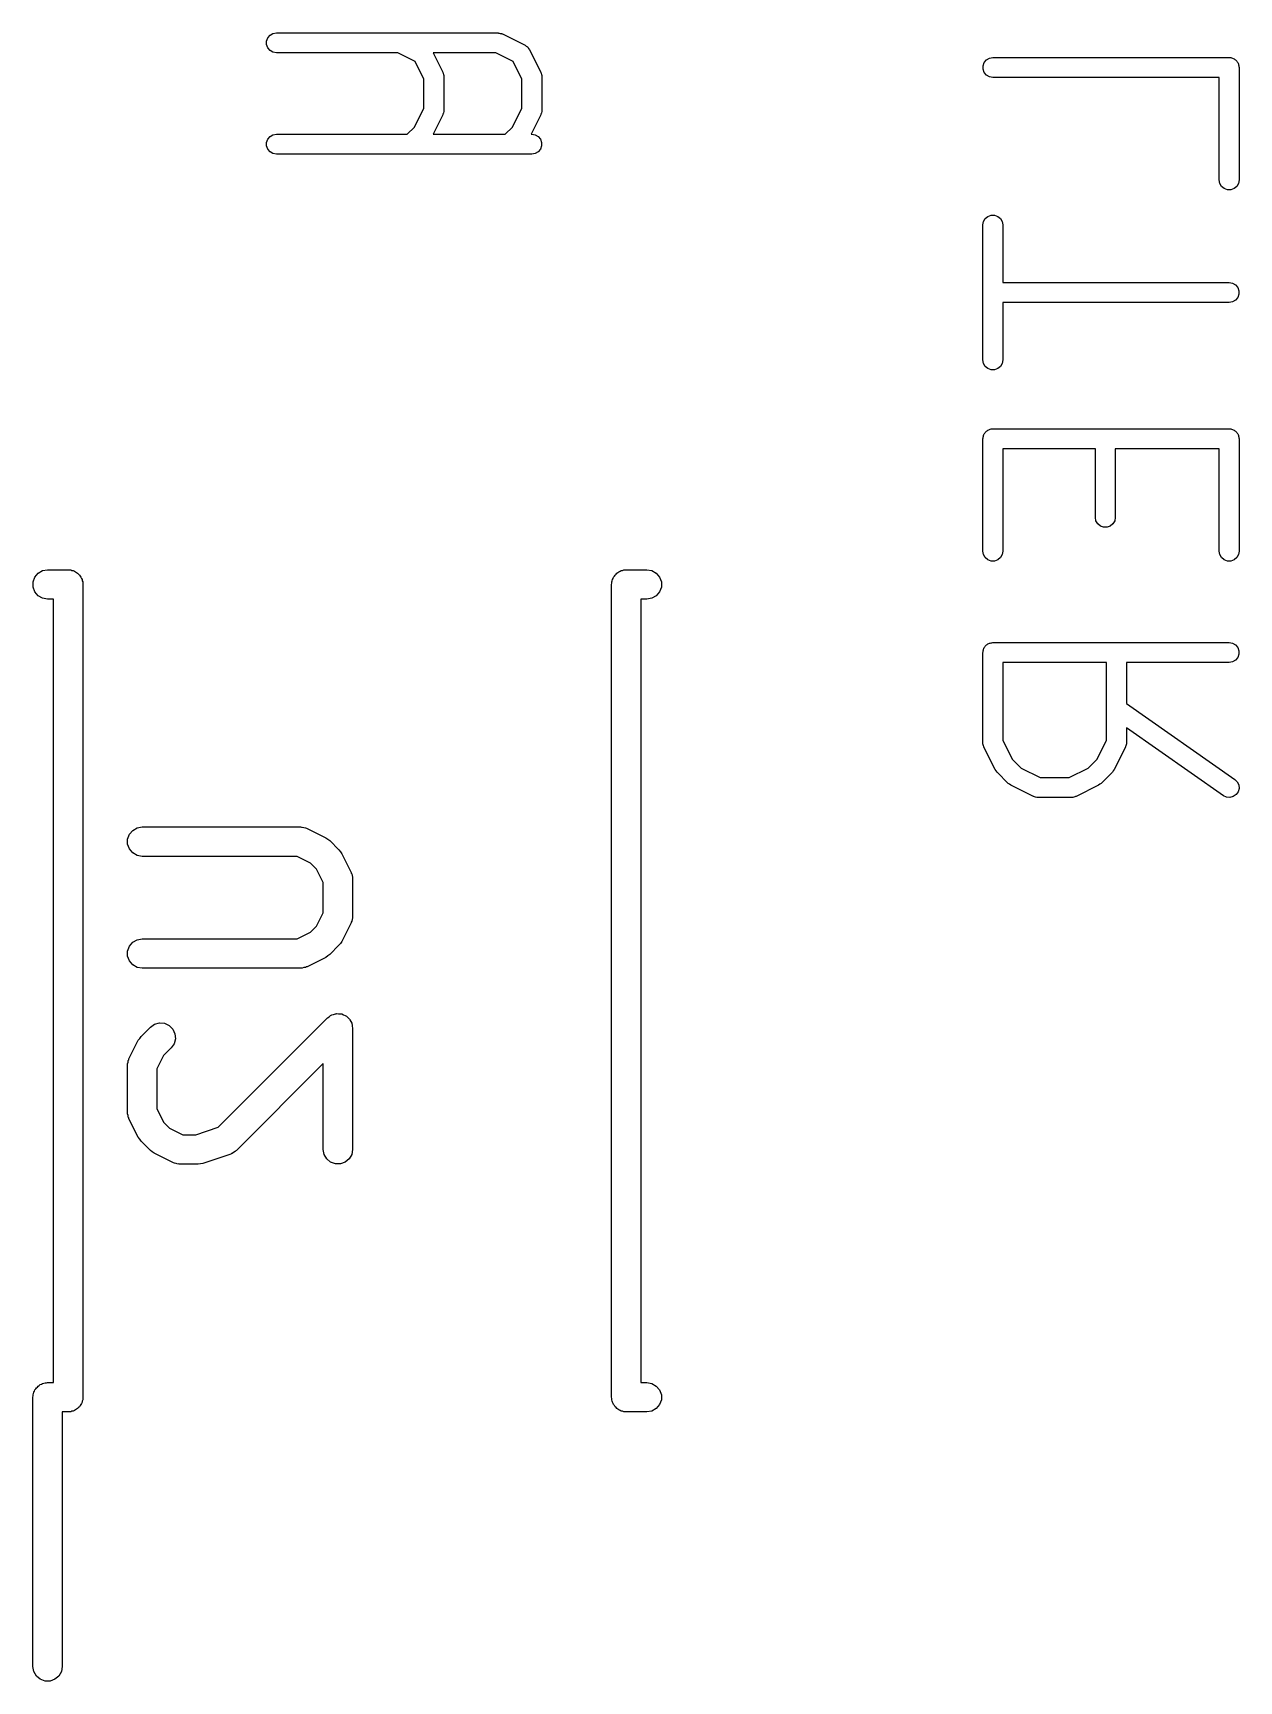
# Model space of a CAD drawing. Extents: x 1.5 to 72.3, y -91 to -17.2.
# Drawn here: x 42.4 to 48.55, y -57.52 to -49.11 of the extents above; entities that cross this region are included whole.
import ezdxf

# ---------------------------------------------------------------- set-up
doc = ezdxf.new("R2010")
doc.units = 0
doc.header["$MEASUREMENT"] = 0
doc.layers.add('BLACK', color=7, linetype='CONTINUOUS')

msp = doc.modelspace()

# ---------------------------------------------------------------- linework, layer by layer
at = {"layer": 'Black'}
for p, q in [((43.5882, -49.1511), (43.5942, -49.1345)), ((43.5942, -49.1345), (43.6056, -49.121)), ((43.6056, -49.121), (43.6208, -49.1121)), ((43.6208, -49.1121), (43.6382, -49.1091)), ((43.6382, -49.1091), (44.2702, -49.1091)), ((44.2702, -49.1091), (44.7702, -49.1091)), ((44.7702, -49.1091), (44.7731, -49.1096)), ((44.7731, -49.1096), (44.776, -49.1094)), ((44.776, -49.1094), (44.7817, -49.1111)), ((44.7817, -49.1111), (44.7876, -49.1121)), ((44.7876, -49.1121), (44.7901, -49.1136)), ((44.7901, -49.1136), (44.7929, -49.1144)), ((44.7929, -49.1144), (44.9078, -49.1719)), ((43.5882, -49.1687), (43.5882, -49.1511)), ((43.5942, -49.1853), (43.5882, -49.1687)), ((43.6056, -49.1988), (43.5942, -49.1853)), ((43.6208, -49.2076), (43.6056, -49.1988)), ((43.6382, -49.2107), (43.6208, -49.2076)), ((44.1382, -49.2107), (43.6382, -49.2107)), ((44.2582, -49.2107), (44.1382, -49.2107)), ((44.3472, -49.2552), (44.2582, -49.2107)), ((44.7582, -49.2107), (44.4386, -49.2107)), ((44.4386, -49.2107), (44.488, -49.3095)), ((44.8472, -49.2552), (44.7582, -49.2107)), ((44.9078, -49.1719), (44.9138, -49.1763)), ((44.9138, -49.1763), (44.92, -49.1804)), ((44.92, -49.1804), (44.9209, -49.1816)), ((44.9209, -49.1816), (44.922, -49.1824)), ((44.922, -49.1824), (44.9261, -49.1886)), ((44.9261, -49.1886), (44.9305, -49.1946)), ((44.9305, -49.1946), (44.988, -49.3095)), ((44.3917, -49.3442), (44.3472, -49.2552)), ((44.488, -49.3095), (44.4888, -49.3123)), ((44.8917, -49.3442), (44.8472, -49.2552)), ((44.988, -49.3095), (44.9888, -49.3123)), ((47.2467, -49.2762), (47.2527, -49.2596)), ((47.2467, -49.2938), (47.2467, -49.2762)), ((47.2527, -49.3104), (47.2467, -49.2938)), ((47.2527, -49.2596), (47.2641, -49.2461)), ((47.2641, -49.3239), (47.2527, -49.3104)), ((47.2641, -49.2461), (47.2793, -49.2373)), ((47.2793, -49.2373), (47.2967, -49.2342)), ((47.2967, -49.2342), (48.5032, -49.2342)), ((48.5032, -49.2342), (48.5076, -49.235)), ((48.5076, -49.235), (48.512, -49.235)), ((48.512, -49.235), (48.5162, -49.2365)), ((48.5162, -49.2365), (48.5206, -49.2373)), ((48.5206, -49.2373), (48.5244, -49.2395)), ((48.5244, -49.2395), (48.5286, -49.241)), ((48.5286, -49.241), (48.532, -49.2439)), ((48.532, -49.2439), (48.5359, -49.2461)), ((48.5359, -49.2461), (48.5387, -49.2495)), ((48.5387, -49.2495), (48.5421, -49.2524)), ((48.5421, -49.2524), (48.5443, -49.2562)), ((48.5443, -49.2562), (48.5472, -49.2596)), ((48.5472, -49.2596), (48.5487, -49.2638)), ((48.5487, -49.2638), (48.5509, -49.2676)), ((48.5509, -49.2676), (48.5517, -49.272)), ((48.5517, -49.272), (48.5532, -49.2762)), ((48.5532, -49.2762), (48.5532, -49.2806)), ((48.5532, -49.2806), (48.554, -49.285)), ((48.554, -49.285), (48.554, -49.8595)), ((44.3917, -49.4926), (44.3917, -49.3442)), ((44.4888, -49.3123), (44.4903, -49.3149)), ((44.4903, -49.3149), (44.4913, -49.3207)), ((44.4913, -49.3207), (44.493, -49.3264)), ((44.493, -49.3264), (44.4928, -49.3294)), ((44.4928, -49.3294), (44.4933, -49.3322)), ((44.4933, -49.3322), (44.4933, -49.5046)), ((44.8917, -49.4926), (44.8917, -49.3442)), ((44.9888, -49.3123), (44.9903, -49.3149)), ((44.9903, -49.3149), (44.9913, -49.3207)), ((44.9913, -49.3207), (44.993, -49.3264)), ((44.993, -49.3264), (44.9928, -49.3294)), ((44.9928, -49.3294), (44.9933, -49.3322)), ((44.9933, -49.3322), (44.9933, -49.5046)), ((47.2793, -49.3328), (47.2641, -49.3239)), ((47.2967, -49.3358), (47.2793, -49.3328)), ((48.4524, -49.3358), (47.2967, -49.3358)), ((48.4524, -49.8595), (48.4524, -49.3358)), ((44.3433, -49.5894), (44.3917, -49.4926)), ((44.488, -49.5273), (44.4386, -49.6262)), ((44.4888, -49.5245), (44.488, -49.5273)), ((44.4903, -49.522), (44.4888, -49.5245)), ((44.4913, -49.5161), (44.4903, -49.522)), ((44.493, -49.5104), (44.4913, -49.5161)), ((44.4933, -49.5046), (44.4928, -49.5075)), ((44.4928, -49.5075), (44.493, -49.5104)), ((44.8433, -49.5894), (44.8917, -49.4926)), ((44.988, -49.5273), (44.9386, -49.6262)), ((44.9888, -49.5245), (44.988, -49.5273)), ((44.9903, -49.522), (44.9888, -49.5245)), ((44.9913, -49.5161), (44.9903, -49.522)), ((44.993, -49.5104), (44.9913, -49.5161)), ((44.9933, -49.5046), (44.9928, -49.5075)), ((44.9928, -49.5075), (44.993, -49.5104)), ((43.5942, -49.6516), (43.6056, -49.638)), ((43.6056, -49.638), (43.6208, -49.6292)), ((43.6208, -49.6292), (43.6382, -49.6262)), ((43.6382, -49.6262), (44.3066, -49.6262)), ((44.3066, -49.6262), (44.3433, -49.5894)), ((44.4386, -49.6262), (44.4425, -49.6262)), ((44.4425, -49.6262), (44.8066, -49.6262)), ((44.8066, -49.6262), (44.8433, -49.5894)), ((44.9386, -49.6262), (44.9425, -49.6262)), ((44.9425, -49.6262), (44.9599, -49.6292)), ((44.9599, -49.6292), (44.9752, -49.638)), ((44.9752, -49.638), (44.9865, -49.6516)), ((43.5882, -49.6681), (43.5942, -49.6516)), ((43.5882, -49.6858), (43.5882, -49.6681)), ((43.5942, -49.7024), (43.5882, -49.6858)), ((43.6056, -49.7159), (43.5942, -49.7024)), ((43.6208, -49.7247), (43.6056, -49.7159)), ((43.6382, -49.7278), (43.6208, -49.7247)), ((44.1382, -49.7278), (43.6382, -49.7278)), ((44.4425, -49.7278), (44.1382, -49.7278)), ((44.9425, -49.7278), (44.4425, -49.7278)), ((44.9599, -49.7247), (44.9425, -49.7278)), ((44.9752, -49.7159), (44.9599, -49.7247)), ((44.9865, -49.7024), (44.9752, -49.7159)), ((44.9865, -49.6516), (44.9926, -49.6681)), ((44.9926, -49.6858), (44.9865, -49.7024)), ((44.9926, -49.6681), (44.9926, -49.6858)), ((48.4555, -49.8769), (48.4524, -49.8595)), ((48.4643, -49.8922), (48.4555, -49.8769)), ((48.4778, -49.9035), (48.4643, -49.8922)), ((48.5421, -49.8922), (48.5286, -49.9035)), ((48.5509, -49.8769), (48.5421, -49.8922)), ((48.554, -49.8595), (48.5509, -49.8769)), ((48.4944, -49.9096), (48.4778, -49.9035)), ((48.512, -49.9096), (48.4944, -49.9096)), ((48.5286, -49.9035), (48.512, -49.9096)), ((47.249, -50.072), (47.2578, -50.0567)), ((47.2578, -50.0567), (47.2713, -50.0454)), ((47.2713, -50.0454), (47.2879, -50.0393)), ((47.2879, -50.0393), (47.3055, -50.0393)), ((47.3055, -50.0393), (47.3221, -50.0454)), ((47.3221, -50.0454), (47.3356, -50.0567)), ((47.3356, -50.0567), (47.3444, -50.072)), ((47.2459, -50.0893), (47.249, -50.072)), ((47.2459, -50.7788), (47.2459, -50.0893)), ((47.3444, -50.072), (47.3475, -50.0893)), ((47.3475, -50.0893), (47.3475, -50.3833)), ((47.3475, -50.3833), (48.5032, -50.3833)), ((48.5032, -50.3833), (48.5206, -50.3863)), ((48.5206, -50.3863), (48.5359, -50.3951)), ((48.5359, -50.3951), (48.5472, -50.4087)), ((48.5032, -50.4849), (47.3475, -50.4849)), ((47.3475, -50.4849), (47.3475, -50.7788)), ((48.5206, -50.4818), (48.5032, -50.4849)), ((48.5359, -50.473), (48.5206, -50.4818)), ((48.5472, -50.4595), (48.5359, -50.473)), ((48.5472, -50.4087), (48.5532, -50.4252)), ((48.5532, -50.4429), (48.5472, -50.4595)), ((48.5532, -50.4252), (48.5532, -50.4429)), ((47.249, -50.7962), (47.2459, -50.7788)), ((47.2578, -50.8114), (47.249, -50.7962)), ((47.2713, -50.8228), (47.2578, -50.8114)), ((47.2879, -50.8288), (47.2713, -50.8228)), ((47.3221, -50.8228), (47.3055, -50.8288)), ((47.3356, -50.8114), (47.3221, -50.8228)), ((47.3444, -50.7962), (47.3356, -50.8114)), ((47.3475, -50.7788), (47.3444, -50.7962)), ((47.3055, -50.8288), (47.2879, -50.8288)), ((47.249, -51.1636), (47.2512, -51.1597)), ((47.2512, -51.1597), (47.2527, -51.1555)), ((47.2527, -51.1555), (47.2556, -51.1521)), ((47.2556, -51.1521), (47.2578, -51.1483)), ((47.2578, -51.1483), (47.2612, -51.1454)), ((47.2612, -51.1454), (47.2641, -51.142)), ((47.2641, -51.142), (47.2679, -51.1398)), ((47.2679, -51.1398), (47.2713, -51.1369)), ((47.2713, -51.1369), (47.2755, -51.1354)), ((47.2755, -51.1354), (47.2793, -51.1332)), ((47.2793, -51.1332), (47.2837, -51.1324)), ((47.2837, -51.1324), (47.2879, -51.1309)), ((47.2879, -51.1309), (47.2923, -51.1309)), ((47.2923, -51.1309), (47.2967, -51.1301)), ((47.2967, -51.1301), (48.5032, -51.1301)), ((48.5032, -51.1301), (48.5076, -51.1309)), ((48.5076, -51.1309), (48.512, -51.1309)), ((48.512, -51.1309), (48.5162, -51.1324)), ((48.5162, -51.1324), (48.5206, -51.1332)), ((48.5206, -51.1332), (48.5244, -51.1354)), ((48.5244, -51.1354), (48.5286, -51.1369)), ((48.5286, -51.1369), (48.532, -51.1398)), ((48.532, -51.1398), (48.5359, -51.142)), ((48.5359, -51.142), (48.5387, -51.1454)), ((48.5387, -51.1454), (48.5421, -51.1483)), ((48.5421, -51.1483), (48.5443, -51.1521)), ((48.5443, -51.1521), (48.5472, -51.1555)), ((48.5472, -51.1555), (48.5487, -51.1597)), ((48.5487, -51.1597), (48.5509, -51.1636)), ((47.2459, -51.1809), (47.2467, -51.1766)), ((47.2459, -51.7555), (47.2459, -51.1809)), ((47.2467, -51.1721), (47.2482, -51.1679)), ((47.2467, -51.1766), (47.2467, -51.1721)), ((47.2482, -51.1679), (47.249, -51.1636)), ((47.8204, -51.2317), (47.3475, -51.2317)), ((47.3475, -51.2317), (47.3475, -51.7555)), ((47.8204, -51.5831), (47.8204, -51.2317)), ((48.4524, -51.2317), (47.922, -51.2317)), ((47.922, -51.2317), (47.922, -51.5831)), ((48.4524, -51.7555), (48.4524, -51.2317)), ((48.5509, -51.1636), (48.5517, -51.1679)), ((48.5517, -51.1679), (48.5532, -51.1721)), ((48.5532, -51.1721), (48.5532, -51.1766)), ((48.5532, -51.1766), (48.554, -51.1809)), ((48.554, -51.1809), (48.554, -51.7555)), ((47.8235, -51.6005), (47.8204, -51.5831)), ((47.8323, -51.6158), (47.8235, -51.6005)), ((47.8458, -51.6271), (47.8323, -51.6158)), ((47.8624, -51.6331), (47.8458, -51.6271)), ((47.8801, -51.6331), (47.8624, -51.6331)), ((47.8966, -51.6271), (47.8801, -51.6331)), ((47.9101, -51.6158), (47.8966, -51.6271)), ((47.919, -51.6005), (47.9101, -51.6158)), ((47.922, -51.5831), (47.919, -51.6005)), ((47.249, -51.7728), (47.2459, -51.7555)), ((47.2578, -51.7881), (47.249, -51.7728)), ((47.2713, -51.7995), (47.2578, -51.7881)), ((47.2879, -51.8055), (47.2713, -51.7995)), ((47.3055, -51.8055), (47.2879, -51.8055)), ((47.3221, -51.7995), (47.3055, -51.8055)), ((47.3356, -51.7881), (47.3221, -51.7995)), ((47.3444, -51.7728), (47.3356, -51.7881)), ((47.3475, -51.7555), (47.3444, -51.7728)), ((48.4555, -51.7728), (48.4524, -51.7555)), ((48.4643, -51.7881), (48.4555, -51.7728)), ((48.4778, -51.7995), (48.4643, -51.7881)), ((48.4944, -51.8055), (48.4778, -51.7995)), ((48.512, -51.8055), (48.4944, -51.8055)), ((48.5286, -51.7995), (48.512, -51.8055)), ((48.5421, -51.7881), (48.5286, -51.7995)), ((48.5509, -51.7728), (48.5421, -51.7881)), ((48.554, -51.7555), (48.5509, -51.7728)), ((42.3961, -51.912), (42.405, -51.8875)), ((42.3961, -51.938), (42.3961, -51.912)), ((42.405, -51.8875), (42.4218, -51.8675)), ((42.4218, -51.8675), (42.4443, -51.8545)), ((42.4443, -51.8545), (42.47, -51.85)), ((42.47, -51.85), (42.575, -51.85)), ((42.575, -51.85), (42.5815, -51.8511)), ((42.5815, -51.8511), (42.588, -51.8511)), ((42.588, -51.8511), (42.5942, -51.8534)), ((42.5942, -51.8534), (42.6007, -51.8545)), ((42.6007, -51.8545), (42.6063, -51.8578)), ((42.6063, -51.8578), (42.6125, -51.86)), ((42.6125, -51.86), (42.6175, -51.8643)), ((42.6175, -51.8643), (42.6232, -51.8675)), ((42.6232, -51.8675), (42.6274, -51.8726)), ((42.6274, -51.8726), (42.6325, -51.8768)), ((42.6325, -51.8768), (42.6357, -51.8825)), ((42.6357, -51.8825), (42.64, -51.8875)), ((42.64, -51.8875), (42.6422, -51.8937)), ((42.6422, -51.8937), (42.6455, -51.8993)), ((42.6455, -51.8993), (42.6466, -51.9058)), ((42.6466, -51.9058), (42.6489, -51.912)), ((42.6489, -51.912), (42.6489, -51.9185)), ((42.6489, -51.9185), (42.65, -51.925)), ((45.35, -51.925), (45.3511, -51.9185)), ((45.3511, -51.912), (45.3534, -51.9058)), ((45.3511, -51.9185), (45.3511, -51.912)), ((45.3534, -51.9058), (45.3545, -51.8993)), ((45.3545, -51.8993), (45.3578, -51.8937)), ((45.3578, -51.8937), (45.36, -51.8875)), ((45.36, -51.8875), (45.3643, -51.8825)), ((45.3643, -51.8825), (45.3675, -51.8768)), ((45.3675, -51.8768), (45.3726, -51.8726)), ((45.3726, -51.8726), (45.3768, -51.8675)), ((45.3768, -51.8675), (45.3825, -51.8643)), ((45.3825, -51.8643), (45.3875, -51.86)), ((45.3875, -51.86), (45.3937, -51.8578)), ((45.3937, -51.8578), (45.3993, -51.8545)), ((45.3993, -51.8545), (45.4058, -51.8534)), ((45.4058, -51.8534), (45.412, -51.8511)), ((45.412, -51.8511), (45.4185, -51.8511)), ((45.4185, -51.8511), (45.425, -51.85)), ((45.425, -51.85), (45.53, -51.85)), ((45.53, -51.85), (45.5557, -51.8545)), ((45.5557, -51.8545), (45.5782, -51.8675)), ((45.5782, -51.8675), (45.595, -51.8875)), ((45.595, -51.8875), (45.6039, -51.912)), ((45.6039, -51.912), (45.6039, -51.938)), ((42.405, -51.9625), (42.3961, -51.938)), ((42.4218, -51.9825), (42.405, -51.9625)), ((42.4443, -51.9955), (42.4218, -51.9825)), ((42.47, -52), (42.4443, -51.9955)), ((42.5, -52), (42.47, -52)), ((42.5, -56), (42.5, -52)), ((42.65, -51.925), (42.65, -56.075)), ((45.35, -56.075), (45.35, -51.925)), ((45.53, -52), (45.5, -52)), ((45.5, -52), (45.5, -56)), ((45.5557, -51.9955), (45.53, -52)), ((45.5782, -51.9825), (45.5557, -51.9955)), ((45.595, -51.9625), (45.5782, -51.9825)), ((45.6039, -51.938), (45.595, -51.9625)), ((47.2482, -52.2595), (47.249, -52.2552)), ((47.249, -52.2552), (47.2512, -52.2513)), ((47.2512, -52.2513), (47.2527, -52.2471)), ((47.2527, -52.2471), (47.2556, -52.2437)), ((47.2556, -52.2437), (47.2578, -52.2399)), ((47.2578, -52.2399), (47.2612, -52.237)), ((47.2612, -52.237), (47.2641, -52.2336)), ((47.2641, -52.2336), (47.2679, -52.2314)), ((47.2679, -52.2314), (47.2713, -52.2285)), ((47.2713, -52.2285), (47.2755, -52.227)), ((47.2755, -52.227), (47.2793, -52.2248)), ((47.2793, -52.2248), (47.2837, -52.224)), ((47.2837, -52.224), (47.2879, -52.2225)), ((47.2879, -52.2225), (47.2923, -52.2225)), ((47.2923, -52.2225), (47.2967, -52.2217)), ((47.2967, -52.2217), (48.5032, -52.2217)), ((48.5032, -52.2217), (48.5206, -52.2248)), ((48.5206, -52.2248), (48.5359, -52.2336)), ((48.5359, -52.2336), (48.5472, -52.2471)), ((48.5472, -52.2471), (48.5532, -52.2637)), ((47.2459, -52.2725), (47.2467, -52.2682)), ((47.2459, -52.7322), (47.2459, -52.2725)), ((47.2467, -52.2637), (47.2482, -52.2595)), ((47.2467, -52.2682), (47.2467, -52.2637)), ((47.3475, -52.3233), (47.3475, -52.7202)), ((47.8779, -52.3233), (47.3475, -52.3233)), ((47.8779, -52.7202), (47.8779, -52.3233)), ((48.5032, -52.3233), (47.9795, -52.3233)), ((47.9795, -52.3233), (47.9795, -52.5334)), ((48.5206, -52.3203), (48.5032, -52.3233)), ((48.5359, -52.3115), (48.5206, -52.3203)), ((48.5472, -52.2979), (48.5359, -52.3115)), ((48.5532, -52.2814), (48.5472, -52.2979)), ((48.5532, -52.2637), (48.5532, -52.2814)), ((47.9795, -52.5334), (48.5323, -52.9203)), ((48.4741, -53.0036), (47.9795, -52.6574)), ((47.9795, -52.6574), (47.9795, -52.7322)), ((47.2464, -52.735), (47.2459, -52.7322)), ((47.2462, -52.738), (47.2464, -52.735)), ((47.2479, -52.7437), (47.2462, -52.738)), ((47.249, -52.7495), (47.2479, -52.7437)), ((47.2504, -52.7521), (47.249, -52.7495)), ((47.2513, -52.7549), (47.2504, -52.7521)), ((47.3087, -52.8698), (47.2513, -52.7549)), ((47.3475, -52.7202), (47.3959, -52.817)), ((47.8295, -52.817), (47.8779, -52.7202)), ((47.9741, -52.7549), (47.9167, -52.8698)), ((47.975, -52.7521), (47.9741, -52.7549)), ((47.9764, -52.7495), (47.975, -52.7521)), ((47.9775, -52.7437), (47.9764, -52.7495)), ((47.9792, -52.738), (47.9775, -52.7437)), ((47.9795, -52.7322), (47.979, -52.735)), ((47.979, -52.735), (47.9792, -52.738)), ((47.3959, -52.817), (47.4417, -52.8628)), ((47.7837, -52.8628), (47.8295, -52.817)), ((47.3136, -52.8763), (47.3087, -52.8698)), ((47.3182, -52.883), (47.3136, -52.8763)), ((47.3757, -52.9404), (47.3182, -52.883)), ((47.4417, -52.8628), (47.5385, -52.9112)), ((47.5385, -52.9112), (47.6869, -52.9112)), ((47.6869, -52.9112), (47.7837, -52.8628)), ((47.9072, -52.883), (47.8497, -52.9404)), ((47.9118, -52.8763), (47.9072, -52.883)), ((47.9167, -52.8698), (47.9118, -52.8763)), ((48.5323, -52.9203), (48.5448, -52.9328)), ((47.3824, -52.9451), (47.3757, -52.9404)), ((47.3889, -52.95), (47.3824, -52.9451)), ((47.5038, -53.0074), (47.3889, -52.95)), ((47.5066, -53.0082), (47.5038, -53.0074)), ((47.5091, -53.0097), (47.5066, -53.0082)), ((47.515, -53.0107), (47.5091, -53.0097)), ((47.5207, -53.0124), (47.515, -53.0107)), ((47.5236, -53.0123), (47.5207, -53.0124)), ((47.5265, -53.0128), (47.5236, -53.0123)), ((47.6989, -53.0128), (47.5265, -53.0128)), ((47.7018, -53.0123), (47.6989, -53.0128)), ((47.7047, -53.0124), (47.7018, -53.0123)), ((47.7104, -53.0107), (47.7047, -53.0124)), ((47.7162, -53.0097), (47.7104, -53.0107)), ((47.7188, -53.0082), (47.7162, -53.0097)), ((47.7216, -53.0074), (47.7188, -53.0082)), ((47.8365, -52.95), (47.7216, -53.0074)), ((47.843, -52.9451), (47.8365, -52.95)), ((47.8497, -52.9404), (47.843, -52.9451)), ((48.4901, -53.011), (48.4741, -53.0036)), ((48.5076, -53.0126), (48.4901, -53.011)), ((48.5247, -53.008), (48.5076, -53.0126)), ((48.5391, -52.9979), (48.5247, -53.008)), ((48.5493, -52.9834), (48.5391, -52.9979)), ((48.5448, -52.9328), (48.5523, -52.9488)), ((48.5538, -52.9664), (48.5493, -52.9834)), ((48.5523, -52.9488), (48.5538, -52.9664)), ((42.8874, -53.2006), (42.9042, -53.1806)), ((42.9042, -53.1806), (42.9267, -53.1676)), ((42.9267, -53.1676), (42.9524, -53.1631)), ((42.9524, -53.1631), (43.7619, -53.1631)), ((43.7619, -53.1631), (43.7662, -53.1638)), ((43.7662, -53.1638), (43.7705, -53.1636)), ((43.7705, -53.1636), (43.7789, -53.1661)), ((43.7789, -53.1661), (43.7876, -53.1676)), ((43.7876, -53.1676), (43.7913, -53.1698)), ((43.7913, -53.1698), (43.7954, -53.171)), ((43.7954, -53.171), (43.8907, -53.2186)), ((42.8785, -53.2251), (42.8874, -53.2006)), ((42.8785, -53.2511), (42.8785, -53.2251)), ((42.8874, -53.2756), (42.8785, -53.2511)), ((43.8907, -53.2186), (43.9003, -53.2258)), ((43.9003, -53.2258), (43.9102, -53.2327)), ((43.9102, -53.2327), (43.9578, -53.2803)), ((42.9042, -53.2955), (42.8874, -53.2756)), ((42.9267, -53.3086), (42.9042, -53.2955)), ((42.9524, -53.3131), (42.9267, -53.3086)), ((43.7442, -53.3131), (42.9524, -53.3131)), ((43.8127, -53.3474), (43.7442, -53.3131)), ((43.8431, -53.3778), (43.8127, -53.3474)), ((43.9578, -53.2803), (43.9647, -53.2901)), ((43.9647, -53.2901), (43.9718, -53.2998)), ((43.9718, -53.2998), (44.0195, -53.395)), ((43.8774, -53.4463), (43.8431, -53.3778)), ((44.0195, -53.395), (44.0207, -53.3992)), ((44.0207, -53.3992), (44.0229, -53.4029)), ((44.0229, -53.4029), (44.0244, -53.4116)), ((44.0244, -53.4116), (44.0269, -53.42)), ((44.0269, -53.42), (44.0266, -53.4243)), ((44.0266, -53.4243), (44.0274, -53.4286)), ((44.0274, -53.4286), (44.0274, -53.619)), ((43.8774, -53.6013), (43.8774, -53.4463)), ((43.8431, -53.6699), (43.8774, -53.6013)), ((43.8127, -53.7003), (43.8431, -53.6699)), ((44.0195, -53.6526), (43.9718, -53.7478)), ((44.0207, -53.6484), (44.0195, -53.6526)), ((44.0229, -53.6447), (44.0207, -53.6484)), ((44.0244, -53.636), (44.0229, -53.6447)), ((44.0269, -53.6276), (44.0244, -53.636)), ((44.0274, -53.619), (44.0266, -53.6233)), ((44.0266, -53.6233), (44.0269, -53.6276)), ((42.8874, -53.772), (42.9042, -53.7521)), ((42.9042, -53.7521), (42.9267, -53.739)), ((42.9267, -53.739), (42.9524, -53.7345)), ((42.9524, -53.7345), (43.7442, -53.7345)), ((43.7442, -53.7345), (43.8127, -53.7003)), ((43.9578, -53.7673), (43.9102, -53.8149)), ((43.9647, -53.7575), (43.9578, -53.7673)), ((43.9718, -53.7478), (43.9647, -53.7575)), ((42.8785, -53.7965), (42.8874, -53.772)), ((42.8785, -53.8225), (42.8785, -53.7965)), ((42.8874, -53.847), (42.8785, -53.8225)), ((42.9042, -53.867), (42.8874, -53.847)), ((43.8907, -53.829), (43.7954, -53.8766)), ((43.9003, -53.8218), (43.8907, -53.829)), ((43.9102, -53.8149), (43.9003, -53.8218)), ((42.9267, -53.88), (42.9042, -53.867)), ((42.9524, -53.8845), (42.9267, -53.88)), ((43.7619, -53.8845), (42.9524, -53.8845)), ((43.7662, -53.8838), (43.7619, -53.8845)), ((43.7705, -53.884), (43.7662, -53.8838)), ((43.7789, -53.8815), (43.7705, -53.884)), ((43.7876, -53.88), (43.7789, -53.8815)), ((43.7913, -53.8778), (43.7876, -53.88)), ((43.7954, -53.8766), (43.7913, -53.8778)), ((42.947, -54.2327), (42.9946, -54.1851)), ((42.9946, -54.1851), (43.0159, -54.1701)), ((43.0159, -54.1701), (43.0411, -54.1634)), ((43.0411, -54.1634), (43.067, -54.1657)), ((43.067, -54.1657), (43.0906, -54.1767)), ((43.0906, -54.1767), (43.1091, -54.1951)), ((43.3404, -54.6964), (43.8993, -54.1374)), ((43.8993, -54.1374), (43.9074, -54.1318)), ((43.9074, -54.1318), (43.9149, -54.1255)), ((43.9149, -54.1255), (43.918, -54.1244)), ((43.918, -54.1244), (43.9207, -54.1225)), ((43.9207, -54.1225), (43.9302, -54.12)), ((43.9302, -54.12), (43.9394, -54.1166)), ((43.9394, -54.1166), (43.9427, -54.1166)), ((43.9427, -54.1166), (43.9458, -54.1158)), ((43.9458, -54.1158), (43.9556, -54.1166)), ((43.9556, -54.1166), (43.9654, -54.1166)), ((43.9654, -54.1166), (43.9685, -54.1177)), ((43.9685, -54.1177), (43.9718, -54.118)), ((43.9718, -54.118), (43.9807, -54.1222)), ((43.9807, -54.1222), (43.9899, -54.1255)), ((43.9899, -54.1255), (43.9924, -54.1276)), ((43.9924, -54.1276), (43.9954, -54.129)), ((43.9954, -54.129), (44.0023, -54.136)), ((44.0023, -54.136), (44.0098, -54.1423)), ((44.0098, -54.1423), (44.0115, -54.1451)), ((44.0115, -54.1451), (44.0138, -54.1475)), ((44.0138, -54.1475), (44.018, -54.1563)), ((44.018, -54.1563), (44.0229, -54.1648)), ((44.0229, -54.1648), (44.0234, -54.1681)), ((44.0234, -54.1681), (44.0248, -54.1711)), ((44.0248, -54.1711), (44.0257, -54.1808)), ((44.0257, -54.1808), (44.0274, -54.1905)), ((44.0274, -54.1905), (44.0274, -54.8095)), ((42.8853, -54.3474), (42.9329, -54.2522)), ((42.9329, -54.2522), (42.9401, -54.2425)), ((42.9401, -54.2425), (42.947, -54.2327)), ((43.1156, -54.2698), (43.1007, -54.2911)), ((43.1091, -54.1951), (43.1201, -54.2187)), ((43.1223, -54.2446), (43.1156, -54.2698)), ((43.1201, -54.2187), (43.1223, -54.2446)), ((42.8804, -54.364), (42.8819, -54.3553)), ((42.8819, -54.3553), (42.8841, -54.3516)), ((42.8841, -54.3516), (42.8853, -54.3474)), ((43.0616, -54.3301), (43.0274, -54.3987)), ((43.1007, -54.2911), (43.0616, -54.3301)), ((42.8774, -54.381), (42.8781, -54.3767)), ((42.8774, -54.619), (42.8774, -54.381)), ((42.8779, -54.3724), (42.8804, -54.364)), ((42.8781, -54.3767), (42.8779, -54.3724)), ((43.0274, -54.3987), (43.0274, -54.6013)), ((43.8774, -54.3715), (43.434, -54.8149)), ((43.8774, -54.8095), (43.8774, -54.3715)), ((43.0274, -54.6013), (43.0616, -54.6699)), ((42.8781, -54.6233), (42.8774, -54.619)), ((42.8779, -54.6276), (42.8781, -54.6233)), ((42.8804, -54.636), (42.8779, -54.6276)), ((42.8819, -54.6447), (42.8804, -54.636)), ((42.8841, -54.6484), (42.8819, -54.6447)), ((42.8853, -54.6526), (42.8841, -54.6484)), ((42.9329, -54.7478), (42.8853, -54.6526)), ((43.0616, -54.6699), (43.092, -54.7003)), ((42.9401, -54.7575), (42.9329, -54.7478)), ((42.947, -54.7673), (42.9401, -54.7575)), ((42.9946, -54.8149), (42.947, -54.7673)), ((43.092, -54.7003), (43.1606, -54.7345)), ((43.1606, -54.7345), (43.2259, -54.7345)), ((43.2259, -54.7345), (43.3404, -54.6964)), ((43.0044, -54.8218), (42.9946, -54.8149)), ((43.0141, -54.829), (43.0044, -54.8218)), ((43.1093, -54.8766), (43.0141, -54.829)), ((43.4047, -54.8331), (43.2618, -54.8807)), ((43.4085, -54.831), (43.4047, -54.8331)), ((43.4126, -54.8299), (43.4085, -54.831)), ((43.4198, -54.8248), (43.4126, -54.8299)), ((43.4276, -54.8207), (43.4198, -54.8248)), ((43.4304, -54.8174), (43.4276, -54.8207)), ((43.434, -54.8149), (43.4304, -54.8174)), ((43.8819, -54.8352), (43.8774, -54.8095)), ((43.8949, -54.8577), (43.8819, -54.8352)), ((43.9149, -54.8745), (43.8949, -54.8577)), ((44.0098, -54.8577), (43.9899, -54.8745)), ((44.0229, -54.8352), (44.0098, -54.8577)), ((44.0274, -54.8095), (44.0229, -54.8352)), ((43.1135, -54.8778), (43.1093, -54.8766)), ((43.1172, -54.88), (43.1135, -54.8778)), ((43.1259, -54.8815), (43.1172, -54.88)), ((43.1343, -54.884), (43.1259, -54.8815)), ((43.1386, -54.8838), (43.1343, -54.884)), ((43.1429, -54.8845), (43.1386, -54.8838)), ((43.2381, -54.8845), (43.1429, -54.8845)), ((43.2499, -54.8824), (43.2381, -54.8845)), ((43.2618, -54.8807), (43.2499, -54.8824)), ((43.9394, -54.8834), (43.9149, -54.8745)), ((43.9654, -54.8834), (43.9394, -54.8834)), ((43.9899, -54.8745), (43.9654, -54.8834)), ((42.4028, -56.0437), (42.405, -56.0375)), ((42.405, -56.0375), (42.4093, -56.0325)), ((42.4093, -56.0325), (42.4125, -56.0268)), ((42.4125, -56.0268), (42.4176, -56.0226)), ((42.4176, -56.0226), (42.4218, -56.0175)), ((42.4218, -56.0175), (42.4275, -56.0143)), ((42.4275, -56.0143), (42.4325, -56.01)), ((42.4325, -56.01), (42.4387, -56.0078)), ((42.4387, -56.0078), (42.4443, -56.0045)), ((42.4443, -56.0045), (42.4508, -56.0034)), ((42.4508, -56.0034), (42.457, -56.0011)), ((42.457, -56.0011), (42.4635, -56.0011)), ((42.4635, -56.0011), (42.47, -56)), ((42.47, -56), (42.5, -56)), ((45.5, -56), (45.53, -56)), ((45.53, -56), (45.5557, -56.0045)), ((45.5557, -56.0045), (45.5782, -56.0175)), ((45.5782, -56.0175), (45.595, -56.0375)), ((45.595, -56.0375), (45.6039, -56.062)), ((42.395, -56.075), (42.3961, -56.0685)), ((42.395, -57.45), (42.395, -56.075)), ((42.3961, -56.062), (42.3984, -56.0558)), ((42.3961, -56.0685), (42.3961, -56.062)), ((42.3984, -56.0558), (42.3995, -56.0493)), ((42.3995, -56.0493), (42.4028, -56.0437)), ((42.6325, -56.1232), (42.6274, -56.1274)), ((42.6357, -56.1175), (42.6325, -56.1232)), ((42.64, -56.1125), (42.6357, -56.1175)), ((42.6422, -56.1063), (42.64, -56.1125)), ((42.6455, -56.1007), (42.6422, -56.1063)), ((42.6466, -56.0942), (42.6455, -56.1007)), ((42.6489, -56.088), (42.6466, -56.0942)), ((42.65, -56.075), (42.6489, -56.0815)), ((42.6489, -56.0815), (42.6489, -56.088)), ((45.3511, -56.0815), (45.35, -56.075)), ((45.3511, -56.088), (45.3511, -56.0815)), ((45.3534, -56.0942), (45.3511, -56.088)), ((45.3545, -56.1007), (45.3534, -56.0942)), ((45.3578, -56.1063), (45.3545, -56.1007)), ((45.36, -56.1125), (45.3578, -56.1063)), ((45.3643, -56.1175), (45.36, -56.1125)), ((45.3675, -56.1232), (45.3643, -56.1175)), ((45.3726, -56.1274), (45.3675, -56.1232)), ((45.595, -56.1125), (45.5782, -56.1325)), ((45.6039, -56.088), (45.595, -56.1125)), ((45.6039, -56.062), (45.6039, -56.088)), ((42.575, -56.15), (42.545, -56.15)), ((42.545, -56.15), (42.545, -57.45)), ((42.5815, -56.1489), (42.575, -56.15)), ((42.588, -56.1489), (42.5815, -56.1489)), ((42.5942, -56.1466), (42.588, -56.1489)), ((42.6007, -56.1455), (42.5942, -56.1466)), ((42.6063, -56.1422), (42.6007, -56.1455)), ((42.6125, -56.14), (42.6063, -56.1422)), ((42.6175, -56.1357), (42.6125, -56.14)), ((42.6232, -56.1325), (42.6175, -56.1357)), ((42.6274, -56.1274), (42.6232, -56.1325)), ((45.3768, -56.1325), (45.3726, -56.1274)), ((45.3825, -56.1357), (45.3768, -56.1325)), ((45.3875, -56.14), (45.3825, -56.1357)), ((45.3937, -56.1422), (45.3875, -56.14)), ((45.3993, -56.1455), (45.3937, -56.1422)), ((45.4058, -56.1466), (45.3993, -56.1455)), ((45.412, -56.1489), (45.4058, -56.1466)), ((45.4185, -56.1489), (45.412, -56.1489)), ((45.425, -56.15), (45.4185, -56.1489)), ((45.53, -56.15), (45.425, -56.15)), ((45.5557, -56.1455), (45.53, -56.15)), ((45.5782, -56.1325), (45.5557, -56.1455)), ((42.3995, -57.4757), (42.395, -57.45)), ((42.545, -57.45), (42.5405, -57.4757)), ((42.4125, -57.4982), (42.3995, -57.4757)), ((42.4325, -57.515), (42.4125, -57.4982)), ((42.457, -57.5239), (42.4325, -57.515)), ((42.483, -57.5239), (42.457, -57.5239)), ((42.5075, -57.515), (42.483, -57.5239)), ((42.5275, -57.4982), (42.5075, -57.515)), ((42.5405, -57.4757), (42.5275, -57.4982))]:
    msp.add_line(p, q, dxfattribs=at)

doc.saveas('drawing.dxf')
